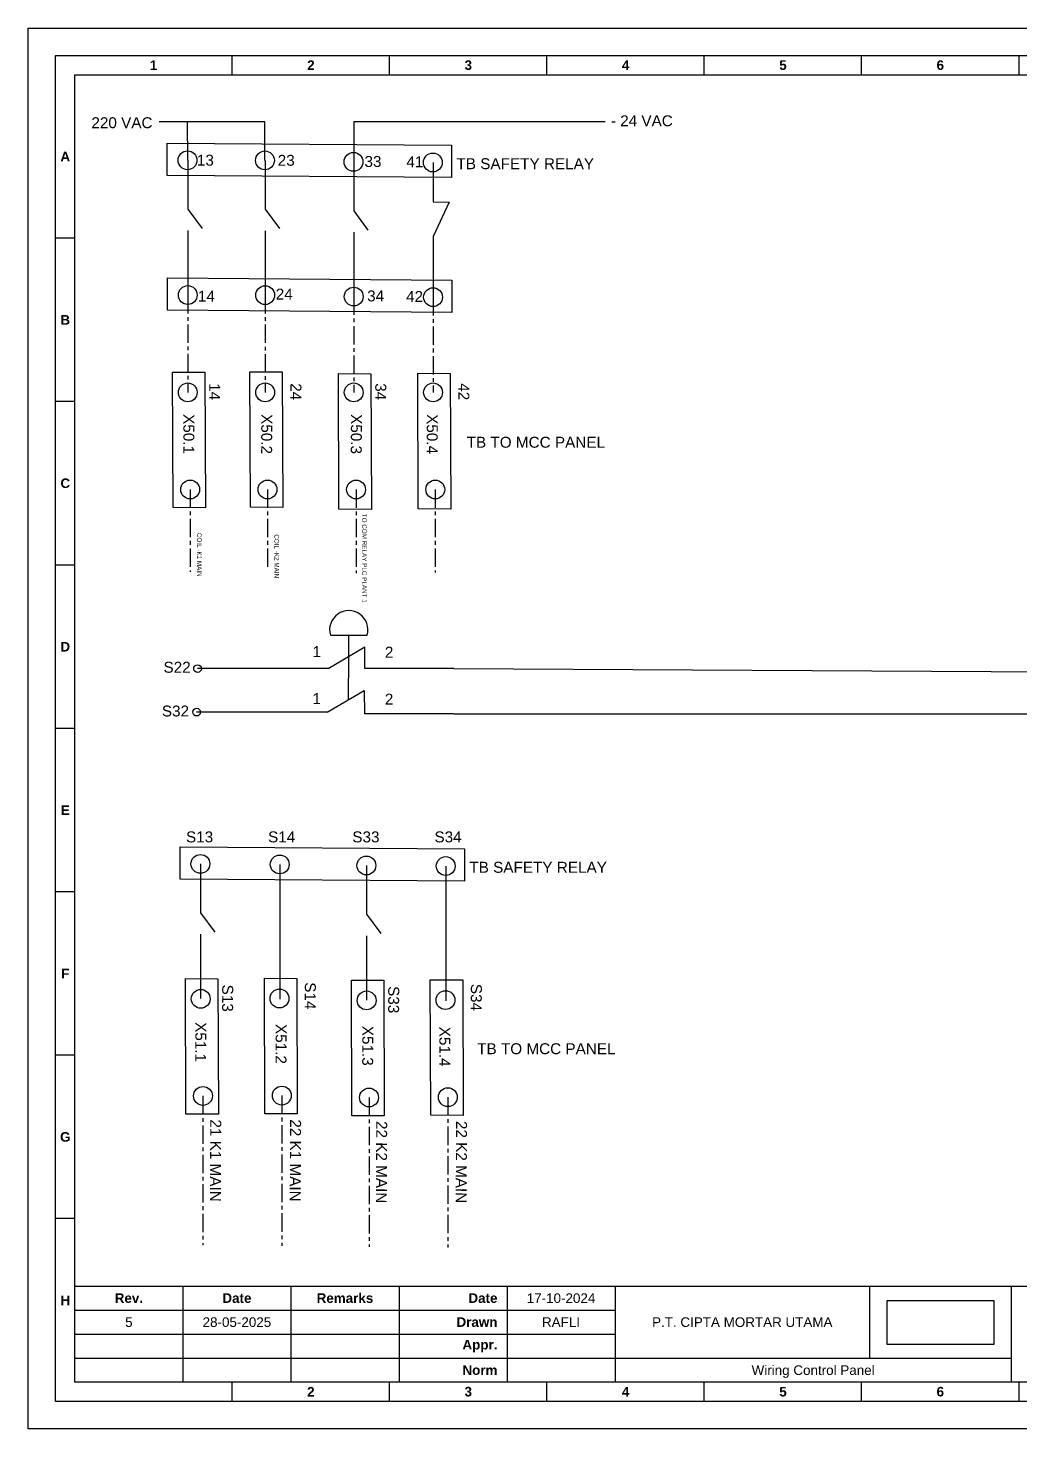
# Model space of a CAD drawing. Header units: millimetres. Extents: x 1834 to 2105, y 2481 to 3094.
# Drawn here: x 1833.9 to 1968.7, y 2903.3 to 3093.8 of the extents above; entities that cross this region are included whole.
import ezdxf
from ezdxf.enums import TextEntityAlignment as Align

# ---------------------------------------------------------------- set-up
doc = ezdxf.new("R2010")
doc.units = ezdxf.units.MM
doc.linetypes.add('CENTERX2', pattern=[4, 2.5, -0.5, 0.5, -0.5])
doc.styles.add('Bold', font='ariblk.ttf', dxfattribs={"height": 25.4})
doc.styles.get("Standard").update_dxf_attribs({"font": 'arial.ttf'})
picture_1 = doc.add_image_def('image1.png', size_in_pixel=(2048, 847))

# ---------------------------------------------------------------- blocks, each defined once
blk = doc.blocks.new('KOP MU PROJECT')
at = {"color": 6, "ltscale": 50}
for p, q in [((27.74, 184.05), (27.74, 186.66)), ((49.13, 184.05), (49.13, 186.66)), ((70.51, 184.05), (70.51, 186.66)), ((91.89, 184.05), (91.89, 186.66)), ((113.27, 184.05), (113.27, 186.66)), ((134.66, 184.05), (134.66, 186.66)), ((6.36, 161.84), (3.75, 161.84)), ((6.36, 139.63), (3.75, 139.63)), ((6.36, 117.42), (3.75, 117.42)), ((6.36, 95.22), (3.75, 95.22)), ((6.36, 73.01), (3.75, 73.01)), ((6.36, 50.8), (3.75, 50.8)), ((6.36, 28.59), (3.75, 28.59)), ((27.74, 3.75), (27.74, 6.36)), ((49.13, 3.75), (49.13, 6.36)), ((70.51, 3.75), (70.51, 6.36)), ((91.89, 3.75), (91.89, 6.36)), ((113.27, 3.75), (113.27, 6.36)), ((134.66, 3.75), (134.66, 6.36))]:
    blk.add_line(p, q, dxfattribs=at)
at = {"ltscale": 50}
for p, q in [((6.36, 19.41), (262.98, 19.41)), ((21.04, 19.41), (21.04, 6.36)), ((35.72, 19.41), (35.72, 6.36)), ((50.41, 19.41), (50.41, 6.36)), ((65.09, 19.41), (65.09, 6.36)), ((79.77, 19.41), (79.77, 6.36)), ((114.35, 19.41), (114.35, 9.62)), ((133.6, 19.41), (133.6, 6.36)), ((6.36, 16.15), (79.77, 16.15)), ((6.36, 12.89), (79.77, 12.89)), ((6.36, 9.62), (133.6, 9.62))]:
    blk.add_line(p, q, dxfattribs=at)
at = {"color": 1, "ltscale": 50}
blk.add_lwpolyline([(269.34, 0), (0, 0), (0, 190.41), (269.34, 190.41)], close=True, dxfattribs=at)
at = {"color": 6, "ltscale": 50}
for points in [[(265.59, 3.75), (3.75, 3.75), (3.75, 186.66), (265.59, 186.66)], [(262.98, 6.36), (6.36, 6.36), (6.36, 184.05), (262.98, 184.05)]]:
    blk.add_lwpolyline(points, close=True, dxfattribs=at)
at = {"ltscale": 50, "char_height": 1.305, "attachment_point": 4}
for s, width, heights, insert in [('\\pxqc;{\\fArial|b1|i0|c0|p34;1}', 21.3825, [2.51], (6.36, 185.36)), ('\\pxqc;{\\fArial|b1|i0|c0|p34;2}', 21.3825, [2.51], (27.74, 185.36)), ('\\pxqc;{\\fArial|b1|i0|c0|p34;3}', 21.3825, [2.51], (49.13, 185.36)), ('\\pxqc;{\\fArial|b1|i0|c0|p34;4}', 21.3825, [2.51], (70.51, 185.36)), ('\\pxqc;{\\fArial|b1|i0|c0|p34;5}', 21.3825, [2.51], (91.89, 185.36)), ('\\pxqc;{\\fArial|b1|i0|c0|p34;6}', 21.3825, [2.51], (113.27, 185.36)), ('\\pxqc;{\\fArial|b1|i0|c0|p34;A}', 2.61, [2.51], (3.75, 172.95)), ('\\pxqc;{\\fArial|b1|i0|c0|p34;B}', 2.61, [2.51], (3.75, 150.74)), ('\\pxqc;{\\fArial|b1|i0|c0|p34;C}', 2.61, [2.51], (3.75, 128.53)), ('\\pxqc;{\\fArial|b1|i0|c0|p34;D}', 2.61, [2.51], (3.75, 106.32)), ('\\pxqc;{\\fArial|b1|i0|c0|p34;E}', 2.61, [2.51], (3.75, 84.11)), ('\\pxqc;{\\fArial|b1|i0|c0|p34;F}', 2.61, [2.51], (3.75, 61.9)), ('\\pxqc;{\\fArial|b1|i0|c0|p34;G}', 2.61, [2.51], (3.75, 39.69)), ('\\pxqc;{\\fArial|b1|i0|c0|p34;H}', 2.61, [2.51], (3.75, 17.47)), ('\\pxqc;{\\fArial|b1|i0|c0|p34;Rev.}', 14.6811, [2.88], (6.36, 17.78)), ('\\pxqc;{\\fArial|b1|i0|c0|p34;Date}', 14.6811, [2.88], (21.04, 17.78)), ('\\pxqc;{\\fArial|b1|i0|c0|p34;Remarks}', 14.6811, [2.88], (35.72, 17.78)), ('\\pxqr;{\\fArial|b1|i0|c0|p34;Date}', 13.3761, [2.88], (50.41, 17.78)), ('\\pxqr;{\\fArial|b1|i0|c0|p34;Drawn}', 13.3761, [2.88], (50.41, 14.52)), ('\\pxqr;{\\fArial|b1|i0|c0|p34;Appr.}', 13.3761, [2.88], (50.41, 11.26)), ('\\pxqr;{\\fArial|b1|i0|c0|p34;Norm}', 13.3761, [2.88], (50.41, 7.99)), ('\\pxqc;{\\fArial|b1|i0|c0|p34;2}', 21.3825, [2.51], (27.74, 5.06)), ('\\pxqc;{\\fArial|b1|i0|c0|p34;3}', 21.3825, [2.51], (49.13, 5.06)), ('\\pxqc;{\\fArial|b1|i0|c0|p34;5}', 21.3825, [2.51], (91.89, 5.06)), ('\\pxqc;{\\fArial|b1|i0|c0|p34;6}', 21.3825, [2.51], (113.27, 5.06)), ('\\pxqc;{\\fArial|b1|i0|c0|p34;4}', 21.3825, [2.51], (70.51, 5.06))]:
    blk.add_mtext_dynamic_manual_height_columns(s, width=width, gutter_width=0.0326, heights=heights, dxfattribs=dict(at, insert=insert))
at = {"ltscale": 50}
for tag, p in [('DATECREATED', (72.43, 17.78)), ('REV', (13.7, 14.52)), ('REVDATE', (28.38, 14.52)), ('REMARKS', (43.06, 14.52)), ('DRAWN', (72.43, 14.52)), ('COMPANY', (97.06, 14.52)), ('PROJECT', (219.62, 12.89)), ('APPR', (72.43, 11.26)), ('DESCRIPTION', (162.27, 10.03)), ('NORM', (72.43, 7.99)), ('DRAWINGCATEGORY', (106.68, 7.99))]:
    blk.add_attdef(tag, text='', height=1.3, dxfattribs=at).set_placement(p, align=Align.MIDDLE_CENTER)
at = {"ltscale": 50, "style": 'Bold'}
blk.add_attdef('TITLE', text='', height=1.96, dxfattribs=at).set_placement((162.27, 12.89), align=Align.MIDDLE_CENTER)
at = {"ltscale": 50}
for tag, p in [('SHEETNUMBER', (249.61, 11.26)), ('TOTALSHEET', (249.61, 7.99))]:
    blk.add_attdef(tag, text='', height=1.3, dxfattribs=at).set_placement(p, align=Align.MIDDLE_LEFT)
image = blk.add_image(picture_1, insert=(116.72, 11.48), size_in_units=(14.5, 6), dxfattribs=at)
image.dxf.flags = 15

msp = doc.modelspace()

# ---------------------------------------------------------------- linework, layer by layer
for p, q in [((1855.59, 3081.02), (1851.72, 3081.01)), ((1855.62, 3075.77), (1855.59, 3081.02)), ((1866.11, 3081.02), (1855.59, 3081.02)), ((1866.11, 3075.76), (1866.11, 3081.02)), ((1878.17, 3081.05), (1878.17, 3075.56)), ((1878.17, 3081.05), (1912.35, 3081.05)), ((1855.62, 3075.77), (1855.62, 3069.14)), ((1866.14, 3075.76), (1866.14, 3069.12)), ((1878.17, 3075.56), (1878.17, 3068.92)), ((1888.95, 3075.48), (1888.95, 3070.12)), ((1888.95, 3070.12), (1891.16, 3070.09)), ((1891.16, 3070.09), (1888.95, 3065.43)), ((1855.62, 3069.14), (1857.56, 3066.51)), ((1866.14, 3069.12), (1868.08, 3066.49)), ((1878.17, 3068.92), (1880.11, 3066.29)), ((1855.62, 3066.22), (1855.62, 3057.46)), ((1866.14, 3066.2), (1866.14, 3057.44)), ((1878.17, 3066), (1878.17, 3057.25)), ((1888.95, 3065.43), (1888.95, 3057.17)), ((1875, 3011.24), (1879.99, 3011.24)), ((1877.51, 3008.35), (1877.49, 3011.24)), ((1874.71, 3006.69), (1879.69, 3009.64)), ((1879.69, 3006.69), (1879.69, 3009.64)), ((1869.73, 3006.69), (1856.95, 3006.69)), ((1877.48, 3002.48), (1877.51, 3008.35)), ((1891.78, 3006.69), (2070.71, 3005.71)), ((1874.58, 3000.77), (1879.57, 3003.72)), ((1879.57, 3003.72), (1879.65, 3000.56)), ((1869.61, 3000.77), (1856.82, 3000.77)), ((1891.78, 3000.53), (2070.96, 3000.53)), ((1857.37, 2980.14), (1857.37, 2973.51)), ((1868.15, 2980.07), (1868.15, 2973.43)), ((1879.92, 2979.93), (1879.92, 2973.29)), ((1890.7, 2979.85), (1890.7, 2973.22)), ((1857.37, 2973.51), (1859.31, 2970.88)), ((1868.15, 2973.43), (1868.15, 2961.75)), ((1879.92, 2973.29), (1881.86, 2970.66)), ((1890.7, 2973.22), (1890.7, 2961.54)), ((1857.37, 2970.59), (1857.37, 2961.83)), ((1879.92, 2970.37), (1879.92, 2961.62))]:
    msp.add_line(p, q)
at = {"linetype": 'CENTERX2'}
for p, q in [((1855.62, 3057.46), (1855.62, 3044.23)), ((1866.14, 3057.44), (1866.14, 3044.23)), ((1878.17, 3057.25), (1878.17, 3044.23)), ((1888.95, 3057.17), (1888.95, 3044.23)), ((1855.94, 3031.03), (1855.94, 3019.84)), ((1866.45, 3031.03), (1866.45, 3020.12)), ((1878.49, 3031.03), (1878.49, 3019.65)), ((1889.26, 3031.03), (1889.26, 3019.74)), ((1857.69, 2948.6), (1857.69, 2928.31)), ((1868.4, 2948.65), (1868.4, 2928.23)), ((1880.25, 2948.39), (1880.25, 2928.1)), ((1890.96, 2948.43), (1890.96, 2928.02))]:
    msp.add_line(p, q, dxfattribs=at)
at = {"ltscale": 50}
for p, q in [((1874.71, 3006.69), (1869.73, 3006.69)), ((1891.78, 3006.69), (1879.69, 3006.69)), ((1874.58, 3000.77), (1869.61, 3000.77)), ((1891.74, 3000.56), (1879.65, 3000.56))]:
    msp.add_line(p, q, dxfattribs=at)
for points in [[(1852.84, 3078.1), (1891.48, 3077.82), (1891.48, 3073.42), (1852.84, 3073.7)], [(1852.87, 3059.79), (1891.52, 3059.5), (1891.52, 3055.1), (1852.87, 3055.39)], [(1857.96, 3046.97), (1858.02, 3028.54), (1853.62, 3028.57), (1853.56, 3046.99)], [(1868.47, 3047.01), (1868.53, 3028.59), (1864.14, 3028.61), (1864.07, 3047.04)], [(1880.51, 3046.75), (1880.57, 3028.33), (1876.17, 3028.35), (1876.11, 3046.78)], [(1891.29, 3046.8), (1891.35, 3028.37), (1886.95, 3028.4), (1886.89, 3046.82)], [(1854.59, 2982.47), (1893.24, 2982.19), (1893.24, 2977.79), (1854.59, 2978.07)], [(1859.72, 2964.54), (1859.78, 2946.11), (1855.38, 2946.14), (1855.32, 2964.56)], [(1870.42, 2964.58), (1870.49, 2946.16), (1866.09, 2946.18), (1866.03, 2964.61)], [(1882.27, 2964.33), (1882.33, 2945.9), (1877.93, 2945.92), (1877.87, 2964.35)], [(1892.98, 2964.37), (1893.04, 2945.95), (1888.64, 2945.97), (1888.58, 2964.39)]]:
    msp.add_lwpolyline(points, close=True)
for centre, radius in [((1855.59, 3075.77), 1.28), ((1866.11, 3075.76), 1.28), ((1878.14, 3075.56), 1.28), ((1888.92, 3075.48), 1.28), ((1855.62, 3057.46), 1.28), ((1866.14, 3057.44), 1.28), ((1878.17, 3057.25), 1.28), ((1888.95, 3057.17), 1.28), ((1855.62, 3044.23), 1.28), ((1866.14, 3044.23), 1.28), ((1878.17, 3044.23), 1.28), ((1888.95, 3044.23), 1.28), ((1855.94, 3031.03), 1.28), ((1866.45, 3031.03), 1.28), ((1878.49, 3031.03), 1.28), ((1889.26, 3031.03), 1.28), ((1856.95, 3006.69), 0.523), ((1856.82, 3000.77), 0.523), ((1857.34, 2980.14), 1.28), ((1868.12, 2980.07), 1.28), ((1879.89, 2979.93), 1.28), ((1890.67, 2979.85), 1.28), ((1857.38, 2961.8), 1.28), ((1868.08, 2961.85), 1.28), ((1879.93, 2961.59), 1.28), ((1890.64, 2961.63), 1.28), ((1857.69, 2948.6), 1.28), ((1868.4, 2948.65), 1.28), ((1880.25, 2948.39), 1.28), ((1890.96, 2948.43), 1.28)]:
    msp.add_circle(centre, radius)
msp.add_arc((1877.5, 3011.96), 2.6, 343.8983, 196.1017)

# ---------------------------------------------------------------- block references
ref = msp.add_blockref('KOP MU PROJECT', (1833.92, 2903.34))
ref.add_attrib('COMPANY', 'P.T. CIPTA MORTAR UTAMA', dxfattribs={"ltscale": 50, "height": 1.305}).set_placement((1930.97, 2917.86), align=Align.MIDDLE_CENTER)
ref.add_attrib('DRAWINGCATEGORY', 'Wiring Control Panel', dxfattribs={"ltscale": 50, "height": 1.305}).set_placement((1940.6, 2911.33), align=Align.MIDDLE_CENTER)
ref.add_attrib('DRAWN', 'RAFLI', dxfattribs={"ltscale": 50, "height": 1.305}).set_placement((1906.34, 2917.86), align=Align.MIDDLE_CENTER)
ref.add_attrib('DATECREATED', '17-10-2024', dxfattribs={"ltscale": 50, "height": 1.305}).set_placement((1906.34, 2921.12), align=Align.MIDDLE_CENTER)
ref.add_attrib('REVDATE', '28-05-2025', dxfattribs={"ltscale": 50, "height": 1.305}).set_placement((1862.3, 2917.86), align=Align.MIDDLE_CENTER)
ref.add_attrib('REV', '5', dxfattribs={"ltscale": 50, "height": 1.3}).set_placement((1847.62, 2917.86), align=Align.MIDDLE_CENTER)

# ---------------------------------------------------------------- texts
at = {"ltscale": 500}
for s, height, p in [('220 VAC', 1.486, (1846.68, 3080.88)), ('- 24 VAC', 1.486, (1917.32, 3081.14)), ('13', 1.486, (1858.02, 3075.79)), ('23', 1.486, (1869, 3075.77)), ('33', 1.486, (1880.79, 3075.61)), ('41', 1.486, (1886.48, 3075.57)), ('TB SAFETY RELAY', 1.4865, (1901.48, 3075.31)), ('14', 1.486, (1858.16, 3057.31)), ('24', 1.486, (1868.73, 3057.58)), ('34', 1.486, (1881.15, 3057.34)), ('42', 1.486, (1886.44, 3057.26)), ('TB TO MCC PANEL', 1.4865, (1902.92, 3037.45)), ('1', 1.49, (1873.15, 3008.99)), ('2', 1.49, (1882.98, 3008.91)), ('S22', 1.486, (1854.17, 3006.87)), ('1', 1.49, (1873.13, 3002.61)), ('2', 1.49, (1882.97, 3002.53)), ('S32', 1.486, (1853.95, 3000.92)), ('S13', 1.486, (1857.23, 2983.81)), ('S14', 1.486, (1868.38, 2983.81)), ('S33', 1.486, (1879.83, 2983.81)), ('S34', 1.486, (1890.99, 2983.81)), ('TB SAFETY RELAY', 1.4865, (1903.23, 2979.68)), ('TB TO MCC PANEL', 1.4865, (1904.35, 2955.02))]:
    msp.add_text(s, height=height, dxfattribs=at).set_placement(p, align=Align.MIDDLE_CENTER)
for s, height, rotation, p in [('14', 1.486, 269.6981, (1859.28, 3044.32)), ('24', 1.486, 269.6981, (1870.32, 3044.32)), ('34', 1.486, 269.6981, (1881.84, 3044.32)), ('42', 1.486, 269.6981, (1893.14, 3044.32)), ('X50.1', 1.486, 269.6981, (1855.77, 3038.56)), ('X50.2', 1.486, 269.6981, (1866.35, 3038.56)), ('X50.3', 1.486, 269.6981, (1878.53, 3038.56)), ('X50.4', 1.486, 269.6981, (1888.84, 3038.56)), ('TO COM RELAY PLC PLANT 1', 0.6135, 269.9999, (1879.63, 3021.68)), ('COIL -K1 MAIN ', 0.6135, 269.9999, (1857.2, 3022.04)), ('COIL -K2 MAIN', 0.6135, 269.9999, (1867.71, 3021.96)), ('S13', 1.486, 269.6981, (1861.04, 2961.89)), ('S14', 1.486, 269.6981, (1872.27, 2962.21)), ('S33', 1.486, 269.6981, (1883.6, 2961.68)), ('S34', 1.486, 269.6981, (1894.83, 2961.99)), ('X51.1', 1.486, 269.6981, (1857.39, 2955.92)), ('X51.2', 1.486, 269.6981, (1868.3, 2955.67)), ('X51.3', 1.486, 269.6981, (1880.08, 2955.42)), ('X51.4', 1.486, 269.6981, (1890.55, 2955.3)), ('21 K1 MAIN', 1.486, 269.6981, (1859.4, 2939.82)), ('22 K1 MAIN', 1.486, 269.6981, (1870.25, 2939.83)), ('22 K2 MAIN', 1.486, 269.6981, (1881.95, 2939.6)), ('22 K2 MAIN', 1.486, 269.6981, (1892.8, 2939.61))]:
    msp.add_text(s, height=height, rotation=rotation, dxfattribs=at).set_placement(p, align=Align.MIDDLE_CENTER)

doc.saveas('drawing.dxf')
